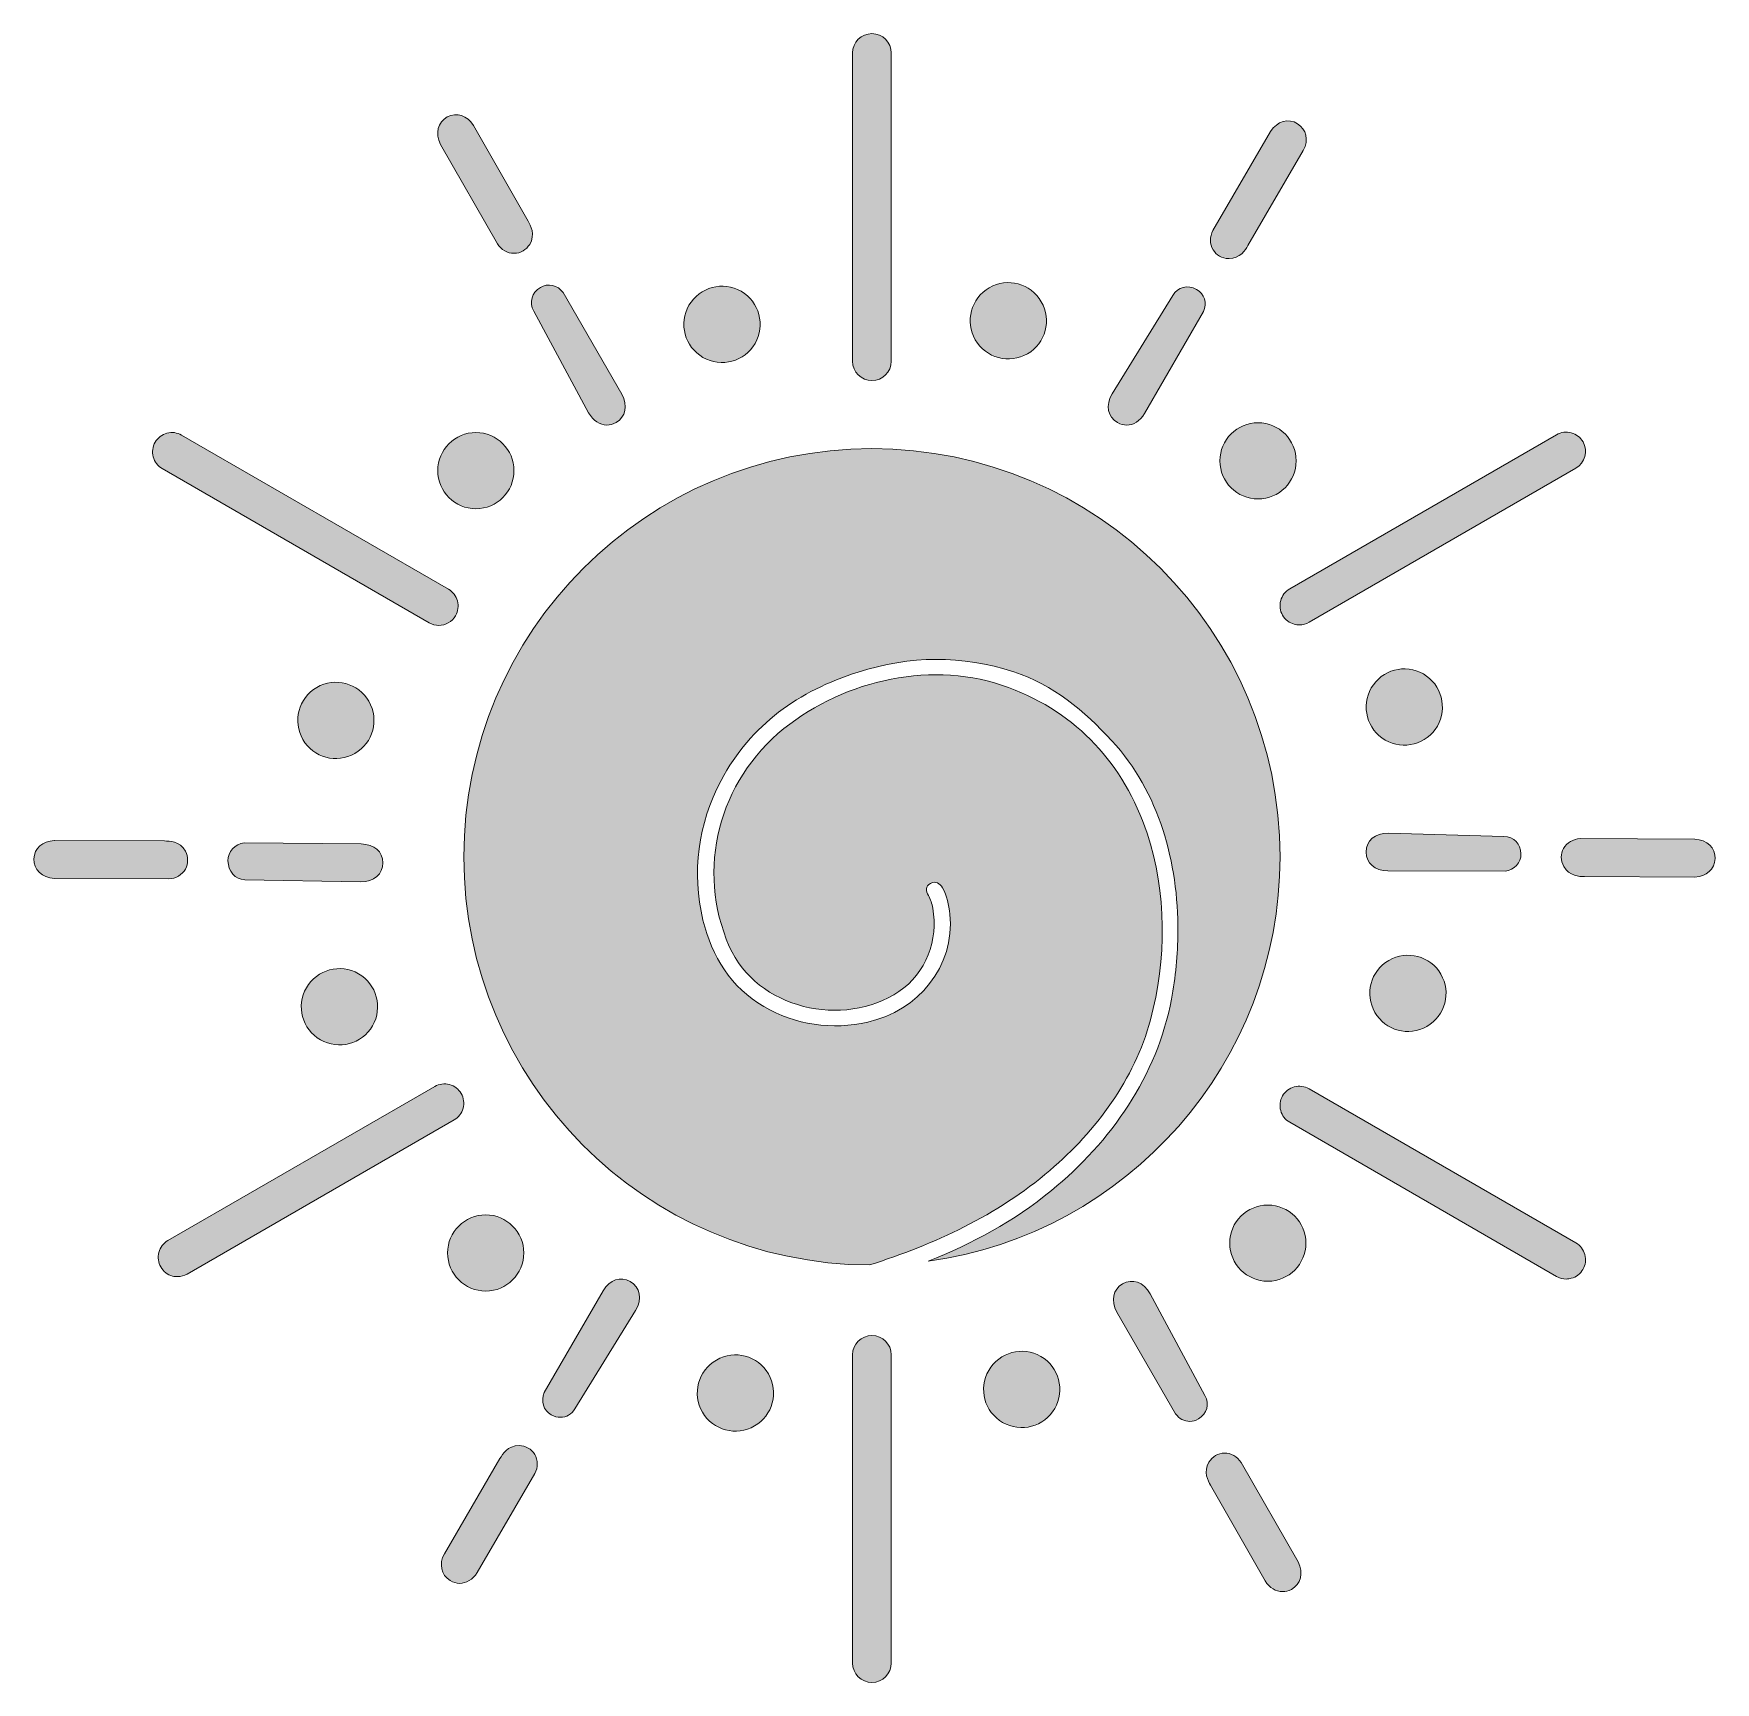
# Model space of a CAD drawing. Header units: inches. Extents: x 24.6 to 36.6, y -11.9 to -0.1.
import ezdxf

# ---------------------------------------------------------------- set-up
doc = ezdxf.new("R2010")
doc.units = ezdxf.units.IN
doc.header["$MEASUREMENT"] = 0
doc.layers.add('Layer 1', color=7, linetype='Continuous')

msp = doc.modelspace()

# ---------------------------------------------------------------- hatches: boundary and pattern name
at = {"layer": 'Layer 1', "true_color": 0xffffff}
h = msp.add_hatch(color=7, dxfattribs=at)
h.dxf.hatch_style = 2
edge = h.paths.add_edge_path()
edge.add_spline(control_points=[(30.536, -0.092), (30.46, -0.092), (30.398, -0.154), (30.398, -0.23), (30.398, -0.23), (30.398, -2.43), (30.398, -2.43), (30.398, -2.506), (30.46, -2.568), (30.536, -2.568), (30.612, -2.568), (30.674, -2.506), (30.674, -2.43), (30.674, -2.43), (30.674, -0.23), (30.674, -0.23), (30.674, -0.154), (30.612, -0.092), (30.536, -0.092)], knot_values=[0, 0, 0, 0, 1, 1, 1, 2, 2, 2, 3, 3, 3, 4, 4, 4, 5, 5, 5, 6, 6, 6, 6], degree=3, periodic=1)
h = msp.add_hatch(color=7, dxfattribs=at)
h.dxf.hatch_style = 2
edge = h.paths.add_edge_path()
edge.add_spline(control_points=[(27.863, -1.592), (27.89, -1.635), (27.934, -1.66), (27.981, -1.66), (27.982, -1.66), (27.982, -1.66), (27.983, -1.66), (28.028, -1.66), (28.069, -1.635), (28.093, -1.596), (28.136, -1.525), (28.099, -1.461), (28.082, -1.431), (28.082, -1.431), (27.691, -0.748), (27.691, -0.748), (27.691, -0.748), (27.691, -0.747), (27.691, -0.747), (27.648, -0.676), (27.572, -0.652), (27.505, -0.687), (27.438, -0.724), (27.417, -0.803), (27.457, -0.883), (27.457, -0.883), (27.863, -1.592), (27.863, -1.592)], knot_values=[0, 0, 0, 0, 1, 1, 1, 2, 2, 2, 3, 3, 3, 4, 4, 4, 5, 5, 5, 6, 6, 6, 7, 7, 7, 8, 8, 8, 9, 9, 9, 9], degree=3, periodic=1)
h = msp.add_hatch(color=7, dxfattribs=at)
h.dxf.hatch_style = 2
edge = h.paths.add_edge_path()
edge.add_spline(control_points=[(33.082, -1.698), (33.083, -1.698), (33.084, -1.698), (33.085, -1.698), (33.165, -1.698), (33.201, -1.635), (33.219, -1.605), (33.219, -1.605), (33.615, -0.925), (33.615, -0.925), (33.655, -0.852), (33.638, -0.774), (33.574, -0.735), (33.509, -0.694), (33.43, -0.716), (33.381, -0.791), (33.381, -0.791), (32.97, -1.497), (32.97, -1.497), (32.946, -1.542), (32.946, -1.593), (32.971, -1.634), (32.994, -1.673), (33.035, -1.697), (33.082, -1.698)], knot_values=[0, 0, 0, 0, 1, 1, 1, 2, 2, 2, 3, 3, 3, 4, 4, 4, 5, 5, 5, 6, 6, 6, 7, 7, 7, 8, 8, 8, 8], degree=3, periodic=1)
h = msp.add_hatch(color=7, dxfattribs=at)
h.dxf.hatch_style = 2
edge = h.paths.add_edge_path()
edge.add_spline(control_points=[(28.644, -2.886), (28.666, -2.886), (28.688, -2.88), (28.71, -2.867), (28.779, -2.827), (28.795, -2.748), (28.75, -2.666), (28.75, -2.666), (28.331, -1.94), (28.331, -1.94), (28.294, -1.887), (28.222, -1.871), (28.169, -1.904), (28.107, -1.941), (28.088, -2.009), (28.122, -2.072), (28.122, -2.072), (28.513, -2.798), (28.513, -2.798), (28.547, -2.855), (28.594, -2.886), (28.644, -2.886)], knot_values=[0, 0, 0, 0, 1, 1, 1, 2, 2, 2, 3, 3, 3, 4, 4, 4, 5, 5, 5, 6, 6, 6, 7, 7, 7, 7], degree=3, periodic=1)
h = msp.add_hatch(color=7, dxfattribs=at)
h.dxf.hatch_style = 2
edge = h.paths.add_edge_path()
edge.add_spline(control_points=[(29.702, -2.303), (29.777, -2.173), (29.732, -2.006), (29.602, -1.931), (29.472, -1.856), (29.306, -1.901), (29.23, -2.031), (29.155, -2.161), (29.2, -2.327), (29.33, -2.403), (29.46, -2.478), (29.627, -2.433), (29.702, -2.303)], knot_values=[0, 0, 0, 0, 1, 1, 1, 2, 2, 2, 3, 3, 3, 4, 4, 4, 4], degree=3, periodic=1)
h = msp.add_hatch(color=7, dxfattribs=at)
h.dxf.hatch_style = 2
edge = h.paths.add_edge_path()
edge.add_spline(control_points=[(31.646, -2.377), (31.776, -2.302), (31.82, -2.135), (31.745, -2.005), (31.67, -1.875), (31.504, -1.83), (31.374, -1.906), (31.243, -1.981), (31.199, -2.147), (31.274, -2.277), (31.349, -2.408), (31.516, -2.452), (31.646, -2.377)], knot_values=[0, 0, 0, 0, 1, 1, 1, 2, 2, 2, 3, 3, 3, 4, 4, 4, 4], degree=3, periodic=1)
h = msp.add_hatch(color=7, dxfattribs=at)
h.dxf.hatch_style = 2
edge = h.paths.add_edge_path()
edge.add_spline(control_points=[(32.355, -2.886), (32.403, -2.886), (32.449, -2.857), (32.482, -2.802), (32.482, -2.802), (32.903, -2.076), (32.903, -2.076), (32.93, -2.017), (32.908, -1.947), (32.853, -1.917), (32.789, -1.882), (32.721, -1.9), (32.684, -1.96), (32.684, -1.96), (32.25, -2.662), (32.25, -2.662), (32.203, -2.747), (32.218, -2.827), (32.289, -2.868), (32.31, -2.88), (32.333, -2.886), (32.355, -2.886)], knot_values=[0, 0, 0, 0, 1, 1, 1, 2, 2, 2, 3, 3, 3, 4, 4, 4, 5, 5, 5, 6, 6, 6, 7, 7, 7, 7], degree=3, periodic=1)
h = msp.add_hatch(color=7, dxfattribs=at)
h.dxf.hatch_style = 2
edge = h.paths.add_edge_path()
edge.add_spline(control_points=[(33.292, -2.869), (33.142, -2.869), (33.02, -2.991), (33.02, -3.141), (33.02, -3.291), (33.142, -3.413), (33.292, -3.413), (33.443, -3.413), (33.564, -3.291), (33.564, -3.141), (33.564, -2.991), (33.443, -2.869), (33.292, -2.869)], knot_values=[0, 0, 0, 0, 1, 1, 1, 2, 2, 2, 3, 3, 3, 4, 4, 4, 4], degree=3, periodic=1)
h = msp.add_hatch(color=7, dxfattribs=at)
h.dxf.hatch_style = 2
edge = h.paths.add_edge_path()
edge.add_spline(control_points=[(25.47, -3.196), (25.47, -3.196), (27.376, -4.296), (27.376, -4.296), (27.397, -4.309), (27.421, -4.315), (27.444, -4.315), (27.492, -4.315), (27.538, -4.29), (27.564, -4.246), (27.582, -4.214), (27.587, -4.177), (27.578, -4.141), (27.568, -4.105), (27.545, -4.076), (27.513, -4.057), (27.513, -4.057), (25.608, -2.957), (25.608, -2.957), (25.576, -2.939), (25.539, -2.934), (25.504, -2.943), (25.468, -2.953), (25.438, -2.976), (25.42, -3.008), (25.401, -3.04), (25.397, -3.077), (25.406, -3.112), (25.416, -3.148), (25.438, -3.178), (25.47, -3.196)], knot_values=[0, 0, 0, 0, 1, 1, 1, 2, 2, 2, 3, 3, 3, 4, 4, 4, 5, 5, 5, 6, 6, 6, 7, 7, 7, 8, 8, 8, 9, 9, 9, 10, 10, 10, 10], degree=3, periodic=1)
h = msp.add_hatch(color=7, dxfattribs=at)
h.dxf.hatch_style = 2
edge = h.paths.add_edge_path()
edge.add_spline(control_points=[(27.437, -3.211), (27.437, -3.361), (27.559, -3.483), (27.709, -3.483), (27.859, -3.483), (27.981, -3.361), (27.981, -3.211), (27.981, -3.061), (27.859, -2.939), (27.709, -2.939), (27.559, -2.939), (27.437, -3.061), (27.437, -3.211)], knot_values=[0, 0, 0, 0, 1, 1, 1, 2, 2, 2, 3, 3, 3, 4, 4, 4, 4], degree=3, periodic=1)
h = msp.add_hatch(color=7, dxfattribs=at)
h.dxf.hatch_style = 2
edge = h.paths.add_edge_path()
edge.add_spline(control_points=[(33.454, -4.138), (33.444, -4.174), (33.449, -4.211), (33.467, -4.243), (33.486, -4.275), (33.516, -4.298), (33.551, -4.307), (33.563, -4.31), (33.575, -4.312), (33.587, -4.312), (33.611, -4.312), (33.635, -4.306), (33.656, -4.293), (33.656, -4.293), (35.561, -3.193), (35.561, -3.193), (35.627, -3.155), (35.65, -3.071), (35.612, -3.005), (35.593, -2.973), (35.563, -2.95), (35.528, -2.941), (35.492, -2.931), (35.455, -2.936), (35.423, -2.955), (35.423, -2.955), (33.518, -4.055), (33.518, -4.055), (33.486, -4.073), (33.463, -4.103), (33.454, -4.138)], knot_values=[0, 0, 0, 0, 1, 1, 1, 2, 2, 2, 3, 3, 3, 4, 4, 4, 5, 5, 5, 6, 6, 6, 7, 7, 7, 8, 8, 8, 9, 9, 9, 10, 10, 10, 10], degree=3, periodic=1)
h = msp.add_hatch(color=7, dxfattribs=at)
h.dxf.hatch_style = 2
edge = h.paths.add_edge_path()
edge.add_spline(control_points=[(30.518, -8.88), (30.983, -8.732), (31.43, -8.527), (31.806, -8.205), (32.139, -7.921), (32.409, -7.557), (32.524, -7.13), (32.638, -6.704), (32.643, -6.218), (32.5, -5.798), (32.331, -5.303), (32.005, -4.943), (31.512, -4.759), (30.979, -4.56), (30.345, -4.7), (29.908, -5.052), (29.441, -5.428), (29.278, -6.057), (29.518, -6.606), (29.713, -7.052), (30.333, -7.194), (30.729, -6.928), (30.922, -6.799), (31.012, -6.559), (30.97, -6.333), (30.964, -6.301), (30.956, -6.271), (30.939, -6.243), (30.918, -6.21), (30.917, -6.177), (30.955, -6.157), (30.992, -6.136), (31.021, -6.156), (31.039, -6.188), (31.072, -6.246), (31.086, -6.31), (31.092, -6.376), (31.131, -6.752), (30.864, -7.066), (30.506, -7.147), (30.256, -7.204), (29.985, -7.167), (29.764, -7.036), (29.53, -6.899), (29.393, -6.678), (29.33, -6.418), (29.249, -6.079), (29.295, -5.731), (29.459, -5.423), (29.674, -5.019), (30.014, -4.784), (30.437, -4.649), (30.807, -4.531), (31.178, -4.525), (31.548, -4.647), (31.831, -4.74), (32.05, -4.923), (32.249, -5.139), (32.586, -5.504), (32.723, -6.008), (32.72, -6.503), (32.719, -6.666), (32.703, -6.828), (32.674, -6.983), (32.573, -7.527), (32.241, -8.003), (31.817, -8.349), (31.549, -8.568), (31.251, -8.728), (30.938, -8.853), (32.357, -8.657), (33.449, -7.44), (33.449, -5.967), (33.449, -4.359), (32.144, -3.054), (30.536, -3.054), (28.927, -3.054), (27.623, -4.359), (27.623, -5.967), (27.623, -7.57), (28.917, -8.871), (30.518, -8.88)], knot_values=[0, 0, 0, 0, 1, 1, 1, 2, 2, 2, 3, 3, 3, 4, 4, 4, 5, 5, 5, 6, 6, 6, 7, 7, 7, 8, 8, 8, 9, 9, 9, 10, 10, 10, 11, 11, 11, 12, 12, 12, 13, 13, 13, 14, 14, 14, 15, 15, 15, 16, 16, 16, 17, 17, 17, 18, 18, 18, 19, 19, 19, 20, 20, 20, 21, 21, 21, 22, 22, 22, 23, 23, 23, 24, 24, 24, 25, 25, 25, 26, 26, 26, 27, 27, 27, 27], degree=3, periodic=1)
h = msp.add_hatch(color=7, dxfattribs=at)
h.dxf.hatch_style = 2
edge = h.paths.add_edge_path()
edge.add_spline(control_points=[(34.572, -5.034), (34.647, -4.904), (34.602, -4.737), (34.472, -4.662), (34.342, -4.587), (34.176, -4.632), (34.1, -4.762), (34.025, -4.892), (34.07, -5.058), (34.2, -5.134), (34.33, -5.209), (34.497, -5.164), (34.572, -5.034)], knot_values=[0, 0, 0, 0, 1, 1, 1, 2, 2, 2, 3, 3, 3, 4, 4, 4, 4], degree=3, periodic=1)
h = msp.add_hatch(color=7, dxfattribs=at)
h.dxf.hatch_style = 2
edge = h.paths.add_edge_path()
edge.add_spline(control_points=[(26.846, -5.229), (26.976, -5.154), (27.02, -4.988), (26.945, -4.857), (26.87, -4.727), (26.704, -4.683), (26.573, -4.758), (26.443, -4.833), (26.399, -4.999), (26.474, -5.129), (26.549, -5.26), (26.715, -5.304), (26.846, -5.229)], knot_values=[0, 0, 0, 0, 1, 1, 1, 2, 2, 2, 3, 3, 3, 4, 4, 4, 4], degree=3, periodic=1)
h = msp.add_hatch(color=7, dxfattribs=at)
h.dxf.hatch_style = 2
edge = h.paths.add_edge_path()
edge.add_spline(control_points=[(25.635, -6.054), (25.657, -6.015), (25.657, -5.967), (25.635, -5.927), (25.595, -5.854), (25.521, -5.854), (25.486, -5.854), (25.486, -5.854), (24.7, -5.851), (24.7, -5.851), (24.7, -5.851), (24.699, -5.851), (24.699, -5.851), (24.616, -5.853), (24.557, -5.906), (24.554, -5.981), (24.552, -6.058), (24.611, -6.116), (24.7, -6.121), (24.7, -6.121), (25.517, -6.124), (25.517, -6.124), (25.568, -6.122), (25.612, -6.096), (25.635, -6.054)], knot_values=[0, 0, 0, 0, 1, 1, 1, 2, 2, 2, 3, 3, 3, 4, 4, 4, 5, 5, 5, 6, 6, 6, 7, 7, 7, 8, 8, 8, 8], degree=3, periodic=1)
h = msp.add_hatch(color=7, dxfattribs=at)
h.dxf.hatch_style = 2
edge = h.paths.add_edge_path()
edge.add_spline(control_points=[(26.055, -5.867), (25.991, -5.873), (25.938, -5.934), (25.939, -5.996), (25.941, -6.069), (25.989, -6.129), (26.06, -6.131), (26.06, -6.131), (26.886, -6.145), (26.886, -6.145), (26.983, -6.145), (27.045, -6.091), (27.045, -6.01), (27.045, -6.01), (27.045, -6.01), (27.045, -6.01), (27.044, -5.929), (26.984, -5.877), (26.89, -5.875), (26.89, -5.875), (26.055, -5.867), (26.055, -5.867)], knot_values=[0, 0, 0, 0, 1, 1, 1, 2, 2, 2, 3, 3, 3, 4, 4, 4, 5, 5, 5, 6, 6, 6, 7, 7, 7, 7], degree=3, periodic=1)
h = msp.add_hatch(color=7, dxfattribs=at)
h.dxf.hatch_style = 2
edge = h.paths.add_edge_path()
edge.add_spline(control_points=[(34.223, -5.797), (34.126, -5.798), (34.064, -5.851), (34.064, -5.933), (34.064, -5.933), (34.064, -5.933), (34.064, -5.933), (34.064, -6.013), (34.125, -6.066), (34.219, -6.068), (34.219, -6.068), (35.057, -6.069), (35.057, -6.069), (35.121, -6.063), (35.171, -6.009), (35.169, -5.946), (35.168, -5.874), (35.119, -5.824), (35.047, -5.822), (35.047, -5.822), (34.223, -5.797), (34.223, -5.797)], knot_values=[0, 0, 0, 0, 1, 1, 1, 2, 2, 2, 3, 3, 3, 4, 4, 4, 5, 5, 5, 6, 6, 6, 7, 7, 7, 7], degree=3, periodic=1)
h = msp.add_hatch(color=7, dxfattribs=at)
h.dxf.hatch_style = 2
edge = h.paths.add_edge_path()
edge.add_spline(control_points=[(36.409, -5.84), (36.409, -5.84), (35.592, -5.837), (35.592, -5.837), (35.541, -5.84), (35.497, -5.866), (35.473, -5.907), (35.451, -5.946), (35.452, -5.994), (35.474, -6.035), (35.514, -6.107), (35.587, -6.107), (35.622, -6.108), (35.622, -6.108), (36.409, -6.111), (36.409, -6.111), (36.409, -6.111), (36.409, -6.111), (36.409, -6.111), (36.409, -6.111), (36.41, -6.111), (36.41, -6.111), (36.493, -6.109), (36.552, -6.055), (36.554, -5.98), (36.557, -5.903), (36.498, -5.846), (36.409, -5.84)], knot_values=[0, 0, 0, 0, 1, 1, 1, 2, 2, 2, 3, 3, 3, 4, 4, 4, 5, 5, 5, 6, 6, 6, 7, 7, 7, 8, 8, 8, 9, 9, 9, 9], degree=3, periodic=1)
h = msp.add_hatch(color=7, dxfattribs=at)
h.dxf.hatch_style = 2
edge = h.paths.add_edge_path()
edge.add_spline(control_points=[(34.226, -6.706), (34.096, -6.781), (34.051, -6.947), (34.126, -7.077), (34.201, -7.208), (34.368, -7.252), (34.498, -7.177), (34.628, -7.102), (34.673, -6.935), (34.597, -6.805), (34.522, -6.675), (34.356, -6.631), (34.226, -6.706)], knot_values=[0, 0, 0, 0, 1, 1, 1, 2, 2, 2, 3, 3, 3, 4, 4, 4, 4], degree=3, periodic=1)
h = msp.add_hatch(color=7, dxfattribs=at)
h.dxf.hatch_style = 2
edge = h.paths.add_edge_path()
edge.add_spline(control_points=[(26.499, -6.901), (26.424, -7.031), (26.469, -7.198), (26.599, -7.273), (26.729, -7.348), (26.896, -7.303), (26.971, -7.173), (27.046, -7.043), (27.001, -6.876), (26.871, -6.801), (26.741, -6.726), (26.575, -6.771), (26.499, -6.901)], knot_values=[0, 0, 0, 0, 1, 1, 1, 2, 2, 2, 3, 3, 3, 4, 4, 4, 4], degree=3, periodic=1)
h = msp.add_hatch(color=7, dxfattribs=at)
h.dxf.hatch_style = 2
edge = h.paths.add_edge_path()
edge.add_spline(control_points=[(27.618, -7.761), (27.627, -7.726), (27.622, -7.688), (27.604, -7.656), (27.586, -7.625), (27.556, -7.602), (27.52, -7.592), (27.485, -7.583), (27.447, -7.588), (27.416, -7.606), (27.416, -7.606), (25.51, -8.706), (25.51, -8.706), (25.478, -8.724), (25.456, -8.754), (25.446, -8.79), (25.437, -8.825), (25.441, -8.863), (25.46, -8.894), (25.478, -8.926), (25.508, -8.949), (25.544, -8.959), (25.555, -8.962), (25.568, -8.963), (25.579, -8.963), (25.603, -8.963), (25.627, -8.957), (25.648, -8.945), (25.648, -8.945), (27.554, -7.845), (27.554, -7.845), (27.585, -7.826), (27.608, -7.797), (27.618, -7.761)], knot_values=[0, 0, 0, 0, 1, 1, 1, 2, 2, 2, 3, 3, 3, 4, 4, 4, 5, 5, 5, 6, 6, 6, 7, 7, 7, 8, 8, 8, 9, 9, 9, 10, 10, 10, 11, 11, 11, 11], degree=3, periodic=1)
h = msp.add_hatch(color=7, dxfattribs=at)
h.dxf.hatch_style = 2
edge = h.paths.add_edge_path()
edge.add_spline(control_points=[(35.561, -8.722), (35.561, -8.722), (33.656, -7.622), (33.656, -7.622), (33.624, -7.604), (33.587, -7.599), (33.551, -7.609), (33.515, -7.618), (33.486, -7.641), (33.467, -7.673), (33.449, -7.705), (33.444, -7.742), (33.454, -7.778), (33.463, -7.813), (33.486, -7.843), (33.518, -7.861), (33.518, -7.861), (35.423, -8.961), (35.423, -8.961), (35.444, -8.974), (35.468, -8.98), (35.492, -8.98), (35.504, -8.98), (35.516, -8.978), (35.528, -8.975), (35.563, -8.966), (35.593, -8.943), (35.611, -8.911), (35.63, -8.879), (35.635, -8.842), (35.625, -8.806), (35.616, -8.771), (35.593, -8.741), (35.561, -8.722)], knot_values=[0, 0, 0, 0, 1, 1, 1, 2, 2, 2, 3, 3, 3, 4, 4, 4, 5, 5, 5, 6, 6, 6, 7, 7, 7, 8, 8, 8, 9, 9, 9, 10, 10, 10, 11, 11, 11, 11], degree=3, periodic=1)
h = msp.add_hatch(color=7, dxfattribs=at)
h.dxf.hatch_style = 2
edge = h.paths.add_edge_path()
edge.add_spline(control_points=[(28.051, -8.794), (28.051, -8.644), (27.929, -8.522), (27.779, -8.522), (27.629, -8.522), (27.507, -8.644), (27.507, -8.794), (27.507, -8.944), (27.629, -9.066), (27.779, -9.066), (27.929, -9.066), (28.051, -8.944), (28.051, -8.794)], knot_values=[0, 0, 0, 0, 1, 1, 1, 2, 2, 2, 3, 3, 3, 4, 4, 4, 4], degree=3, periodic=1)
h = msp.add_hatch(color=7, dxfattribs=at)
h.dxf.hatch_style = 2
edge = h.paths.add_edge_path()
edge.add_spline(control_points=[(33.634, -8.724), (33.634, -8.574), (33.512, -8.452), (33.362, -8.452), (33.212, -8.452), (33.09, -8.574), (33.09, -8.724), (33.09, -8.874), (33.212, -8.996), (33.362, -8.996), (33.512, -8.996), (33.634, -8.874), (33.634, -8.724)], knot_values=[0, 0, 0, 0, 1, 1, 1, 2, 2, 2, 3, 3, 3, 4, 4, 4, 4], degree=3, periodic=1)
h = msp.add_hatch(color=7, dxfattribs=at)
h.dxf.hatch_style = 2
edge = h.paths.add_edge_path()
edge.add_spline(control_points=[(28.811, -8.998), (28.741, -8.959), (28.665, -8.984), (28.617, -9.064), (28.617, -9.064), (28.197, -9.79), (28.197, -9.79), (28.17, -9.849), (28.192, -9.919), (28.247, -9.949), (28.269, -9.961), (28.291, -9.967), (28.313, -9.967), (28.354, -9.967), (28.391, -9.946), (28.416, -9.906), (28.416, -9.906), (28.849, -9.204), (28.849, -9.204), (28.897, -9.12), (28.882, -9.039), (28.811, -8.998)], knot_values=[0, 0, 0, 0, 1, 1, 1, 2, 2, 2, 3, 3, 3, 4, 4, 4, 5, 5, 5, 6, 6, 6, 7, 7, 7, 7], degree=3, periodic=1)
h = msp.add_hatch(color=7, dxfattribs=at)
h.dxf.hatch_style = 2
edge = h.paths.add_edge_path()
edge.add_spline(control_points=[(32.913, -9.811), (32.913, -9.811), (32.522, -9.085), (32.522, -9.085), (32.473, -9.001), (32.396, -8.974), (32.325, -9.015), (32.256, -9.055), (32.24, -9.134), (32.285, -9.216), (32.285, -9.216), (32.704, -9.943), (32.704, -9.943), (32.728, -9.977), (32.767, -9.996), (32.805, -9.996), (32.826, -9.996), (32.847, -9.99), (32.866, -9.979), (32.928, -9.941), (32.947, -9.874), (32.913, -9.811)], knot_values=[0, 0, 0, 0, 1, 1, 1, 2, 2, 2, 3, 3, 3, 4, 4, 4, 5, 5, 5, 6, 6, 6, 7, 7, 7, 7], degree=3, periodic=1)
h = msp.add_hatch(color=7, dxfattribs=at)
h.dxf.hatch_style = 2
edge = h.paths.add_edge_path()
edge.add_spline(control_points=[(29.426, -9.558), (29.295, -9.633), (29.251, -9.799), (29.326, -9.93), (29.401, -10.06), (29.568, -10.104), (29.698, -10.029), (29.828, -9.954), (29.872, -9.788), (29.797, -9.657), (29.722, -9.527), (29.556, -9.483), (29.426, -9.558)], knot_values=[0, 0, 0, 0, 1, 1, 1, 2, 2, 2, 3, 3, 3, 4, 4, 4, 4], degree=3, periodic=1)
h = msp.add_hatch(color=7, dxfattribs=at)
h.dxf.hatch_style = 2
edge = h.paths.add_edge_path()
edge.add_spline(control_points=[(30.536, -9.383), (30.46, -9.383), (30.398, -9.445), (30.398, -9.521), (30.398, -9.521), (30.398, -11.721), (30.398, -11.721), (30.398, -11.797), (30.46, -11.859), (30.536, -11.859), (30.612, -11.859), (30.674, -11.797), (30.674, -11.721), (30.674, -11.721), (30.674, -9.521), (30.674, -9.521), (30.674, -9.445), (30.612, -9.383), (30.536, -9.383)], knot_values=[0, 0, 0, 0, 1, 1, 1, 2, 2, 2, 3, 3, 3, 4, 4, 4, 5, 5, 5, 6, 6, 6, 6], degree=3, periodic=1)
h = msp.add_hatch(color=7, dxfattribs=at)
h.dxf.hatch_style = 2
edge = h.paths.add_edge_path()
edge.add_spline(control_points=[(31.37, -9.632), (31.294, -9.762), (31.339, -9.928), (31.469, -10.004), (31.599, -10.079), (31.766, -10.034), (31.841, -9.904), (31.916, -9.774), (31.871, -9.607), (31.741, -9.532), (31.611, -9.457), (31.445, -9.502), (31.37, -9.632)], knot_values=[0, 0, 0, 0, 1, 1, 1, 2, 2, 2, 3, 3, 3, 4, 4, 4, 4], degree=3, periodic=1)
h = msp.add_hatch(color=7, dxfattribs=at)
h.dxf.hatch_style = 2
edge = h.paths.add_edge_path()
edge.add_spline(control_points=[(28.018, -10.169), (27.934, -10.169), (27.898, -10.23), (27.881, -10.261), (27.881, -10.261), (27.484, -10.941), (27.484, -10.941), (27.444, -11.014), (27.461, -11.092), (27.525, -11.132), (27.547, -11.145), (27.57, -11.152), (27.593, -11.152), (27.64, -11.152), (27.686, -11.125), (27.719, -11.075), (27.719, -11.075), (28.13, -10.369), (28.13, -10.369), (28.153, -10.324), (28.153, -10.273), (28.129, -10.232), (28.106, -10.193), (28.065, -10.17), (28.018, -10.169)], knot_values=[0, 0, 0, 0, 1, 1, 1, 2, 2, 2, 3, 3, 3, 4, 4, 4, 5, 5, 5, 6, 6, 6, 7, 7, 7, 8, 8, 8, 8], degree=3, periodic=1)
h = msp.add_hatch(color=7, dxfattribs=at)
h.dxf.hatch_style = 2
edge = h.paths.add_edge_path()
edge.add_spline(control_points=[(33.172, -10.29), (33.144, -10.247), (33.099, -10.221), (33.052, -10.222), (33.007, -10.223), (32.966, -10.247), (32.942, -10.287), (32.942, -10.287), (32.942, -10.287), (32.942, -10.287), (32.899, -10.357), (32.936, -10.421), (32.953, -10.452), (32.953, -10.452), (33.344, -11.135), (33.344, -11.135), (33.374, -11.184), (33.42, -11.211), (33.467, -11.211), (33.488, -11.211), (33.509, -11.206), (33.53, -11.195), (33.597, -11.159), (33.618, -11.079), (33.578, -10.999), (33.578, -10.999), (33.172, -10.29), (33.172, -10.29)], knot_values=[0, 0, 0, 0, 1, 1, 1, 2, 2, 2, 3, 3, 3, 4, 4, 4, 5, 5, 5, 6, 6, 6, 7, 7, 7, 8, 8, 8, 9, 9, 9, 9], degree=3, periodic=1)

# ---------------------------------------------------------------- linework, layer by layer
at = {"layer": 'Layer 1', "lineweight": 0}
for points, knots in [([(30.536, -0.092), (30.46, -0.092), (30.398, -0.154), (30.398, -0.23), (30.398, -0.23), (30.398, -2.43), (30.398, -2.43), (30.398, -2.506), (30.46, -2.568), (30.536, -2.568), (30.612, -2.568), (30.674, -2.506), (30.674, -2.43), (30.674, -2.43), (30.674, -0.23), (30.674, -0.23), (30.674, -0.154), (30.612, -0.092), (30.536, -0.092)], [0, 0, 0, 0, 1, 1, 1, 2, 2, 2, 3, 3, 3, 4, 4, 4, 5, 5, 5, 6, 6, 6, 6]), ([(27.863, -1.592), (27.89, -1.635), (27.934, -1.66), (27.981, -1.66), (27.982, -1.66), (27.982, -1.66), (27.983, -1.66), (28.028, -1.66), (28.069, -1.635), (28.093, -1.596), (28.136, -1.525), (28.099, -1.461), (28.082, -1.431), (28.082, -1.431), (27.691, -0.748), (27.691, -0.748), (27.691, -0.748), (27.691, -0.747), (27.691, -0.747), (27.648, -0.676), (27.572, -0.652), (27.505, -0.687), (27.438, -0.724), (27.417, -0.803), (27.457, -0.883), (27.457, -0.883), (27.863, -1.592), (27.863, -1.592)], [0, 0, 0, 0, 1, 1, 1, 2, 2, 2, 3, 3, 3, 4, 4, 4, 5, 5, 5, 6, 6, 6, 7, 7, 7, 8, 8, 8, 9, 9, 9, 9]), ([(33.082, -1.698), (33.083, -1.698), (33.084, -1.698), (33.085, -1.698), (33.165, -1.698), (33.201, -1.635), (33.219, -1.605), (33.219, -1.605), (33.615, -0.925), (33.615, -0.925), (33.655, -0.852), (33.638, -0.774), (33.574, -0.735), (33.509, -0.694), (33.43, -0.716), (33.381, -0.791), (33.381, -0.791), (32.97, -1.497), (32.97, -1.497), (32.946, -1.542), (32.946, -1.593), (32.971, -1.634), (32.994, -1.673), (33.035, -1.697), (33.082, -1.698)], [0, 0, 0, 0, 1, 1, 1, 2, 2, 2, 3, 3, 3, 4, 4, 4, 5, 5, 5, 6, 6, 6, 7, 7, 7, 8, 8, 8, 8]), ([(28.644, -2.886), (28.666, -2.886), (28.688, -2.88), (28.71, -2.867), (28.779, -2.827), (28.795, -2.748), (28.75, -2.666), (28.75, -2.666), (28.331, -1.94), (28.331, -1.94), (28.294, -1.887), (28.222, -1.871), (28.169, -1.904), (28.107, -1.941), (28.088, -2.009), (28.122, -2.072), (28.122, -2.072), (28.513, -2.798), (28.513, -2.798), (28.547, -2.855), (28.594, -2.886), (28.644, -2.886)], [0, 0, 0, 0, 1, 1, 1, 2, 2, 2, 3, 3, 3, 4, 4, 4, 5, 5, 5, 6, 6, 6, 7, 7, 7, 7]), ([(29.702, -2.303), (29.777, -2.173), (29.732, -2.006), (29.602, -1.931), (29.472, -1.856), (29.306, -1.901), (29.23, -2.031), (29.155, -2.161), (29.2, -2.327), (29.33, -2.403), (29.46, -2.478), (29.627, -2.433), (29.702, -2.303)], [0, 0, 0, 0, 1, 1, 1, 2, 2, 2, 3, 3, 3, 4, 4, 4, 4]), ([(31.646, -2.377), (31.776, -2.302), (31.82, -2.135), (31.745, -2.005), (31.67, -1.875), (31.504, -1.83), (31.374, -1.906), (31.243, -1.981), (31.199, -2.147), (31.274, -2.277), (31.349, -2.408), (31.516, -2.452), (31.646, -2.377)], [0, 0, 0, 0, 1, 1, 1, 2, 2, 2, 3, 3, 3, 4, 4, 4, 4]), ([(32.355, -2.886), (32.403, -2.886), (32.449, -2.857), (32.482, -2.802), (32.482, -2.802), (32.903, -2.076), (32.903, -2.076), (32.93, -2.017), (32.908, -1.947), (32.853, -1.917), (32.789, -1.882), (32.721, -1.9), (32.684, -1.96), (32.684, -1.96), (32.25, -2.662), (32.25, -2.662), (32.203, -2.747), (32.218, -2.827), (32.289, -2.868), (32.31, -2.88), (32.333, -2.886), (32.355, -2.886)], [0, 0, 0, 0, 1, 1, 1, 2, 2, 2, 3, 3, 3, 4, 4, 4, 5, 5, 5, 6, 6, 6, 7, 7, 7, 7]), ([(33.292, -2.869), (33.142, -2.869), (33.02, -2.991), (33.02, -3.141), (33.02, -3.291), (33.142, -3.413), (33.292, -3.413), (33.443, -3.413), (33.564, -3.291), (33.564, -3.141), (33.564, -2.991), (33.443, -2.869), (33.292, -2.869)], [0, 0, 0, 0, 1, 1, 1, 2, 2, 2, 3, 3, 3, 4, 4, 4, 4]), ([(25.47, -3.196), (25.47, -3.196), (27.376, -4.296), (27.376, -4.296), (27.397, -4.309), (27.421, -4.315), (27.444, -4.315), (27.492, -4.315), (27.538, -4.29), (27.564, -4.246), (27.582, -4.214), (27.587, -4.177), (27.578, -4.141), (27.568, -4.105), (27.545, -4.076), (27.513, -4.057), (27.513, -4.057), (25.608, -2.957), (25.608, -2.957), (25.576, -2.939), (25.539, -2.934), (25.504, -2.943), (25.468, -2.953), (25.438, -2.976), (25.42, -3.008), (25.401, -3.04), (25.397, -3.077), (25.406, -3.112), (25.416, -3.148), (25.438, -3.178), (25.47, -3.196)], [0, 0, 0, 0, 1, 1, 1, 2, 2, 2, 3, 3, 3, 4, 4, 4, 5, 5, 5, 6, 6, 6, 7, 7, 7, 8, 8, 8, 9, 9, 9, 10, 10, 10, 10]), ([(27.437, -3.211), (27.437, -3.361), (27.559, -3.483), (27.709, -3.483), (27.859, -3.483), (27.981, -3.361), (27.981, -3.211), (27.981, -3.061), (27.859, -2.939), (27.709, -2.939), (27.559, -2.939), (27.437, -3.061), (27.437, -3.211)], [0, 0, 0, 0, 1, 1, 1, 2, 2, 2, 3, 3, 3, 4, 4, 4, 4]), ([(33.454, -4.138), (33.444, -4.174), (33.449, -4.211), (33.467, -4.243), (33.486, -4.275), (33.516, -4.298), (33.551, -4.307), (33.563, -4.31), (33.575, -4.312), (33.587, -4.312), (33.611, -4.312), (33.635, -4.306), (33.656, -4.293), (33.656, -4.293), (35.561, -3.193), (35.561, -3.193), (35.627, -3.155), (35.65, -3.071), (35.612, -3.005), (35.593, -2.973), (35.563, -2.95), (35.528, -2.941), (35.492, -2.931), (35.455, -2.936), (35.423, -2.955), (35.423, -2.955), (33.518, -4.055), (33.518, -4.055), (33.486, -4.073), (33.463, -4.103), (33.454, -4.138)], [0, 0, 0, 0, 1, 1, 1, 2, 2, 2, 3, 3, 3, 4, 4, 4, 5, 5, 5, 6, 6, 6, 7, 7, 7, 8, 8, 8, 9, 9, 9, 10, 10, 10, 10]), ([(30.518, -8.88), (30.983, -8.732), (31.43, -8.527), (31.806, -8.205), (32.139, -7.921), (32.409, -7.557), (32.524, -7.13), (32.638, -6.704), (32.643, -6.218), (32.5, -5.798), (32.331, -5.303), (32.005, -4.943), (31.512, -4.759), (30.979, -4.56), (30.345, -4.7), (29.908, -5.052), (29.441, -5.428), (29.278, -6.057), (29.518, -6.606), (29.713, -7.052), (30.333, -7.194), (30.729, -6.928), (30.922, -6.799), (31.012, -6.559), (30.97, -6.333), (30.964, -6.301), (30.956, -6.271), (30.939, -6.243), (30.918, -6.21), (30.917, -6.177), (30.955, -6.157), (30.992, -6.136), (31.021, -6.156), (31.039, -6.188), (31.072, -6.246), (31.086, -6.31), (31.092, -6.376), (31.131, -6.752), (30.864, -7.066), (30.506, -7.147), (30.256, -7.204), (29.985, -7.167), (29.764, -7.036), (29.53, -6.899), (29.393, -6.678), (29.33, -6.418), (29.249, -6.079), (29.295, -5.731), (29.459, -5.423), (29.674, -5.019), (30.014, -4.784), (30.437, -4.649), (30.807, -4.531), (31.178, -4.525), (31.548, -4.647), (31.831, -4.74), (32.05, -4.923), (32.249, -5.139), (32.586, -5.504), (32.723, -6.008), (32.72, -6.503), (32.719, -6.666), (32.703, -6.828), (32.674, -6.983), (32.573, -7.527), (32.241, -8.003), (31.817, -8.349), (31.549, -8.568), (31.251, -8.728), (30.938, -8.853), (32.357, -8.657), (33.449, -7.44), (33.449, -5.967), (33.449, -4.359), (32.144, -3.054), (30.536, -3.054), (28.927, -3.054), (27.623, -4.359), (27.623, -5.967), (27.623, -7.57), (28.917, -8.871), (30.518, -8.88)], [0, 0, 0, 0, 1, 1, 1, 2, 2, 2, 3, 3, 3, 4, 4, 4, 5, 5, 5, 6, 6, 6, 7, 7, 7, 8, 8, 8, 9, 9, 9, 10, 10, 10, 11, 11, 11, 12, 12, 12, 13, 13, 13, 14, 14, 14, 15, 15, 15, 16, 16, 16, 17, 17, 17, 18, 18, 18, 19, 19, 19, 20, 20, 20, 21, 21, 21, 22, 22, 22, 23, 23, 23, 24, 24, 24, 25, 25, 25, 26, 26, 26, 27, 27, 27, 27]), ([(34.572, -5.034), (34.647, -4.904), (34.602, -4.737), (34.472, -4.662), (34.342, -4.587), (34.176, -4.632), (34.1, -4.762), (34.025, -4.892), (34.07, -5.058), (34.2, -5.134), (34.33, -5.209), (34.497, -5.164), (34.572, -5.034)], [0, 0, 0, 0, 1, 1, 1, 2, 2, 2, 3, 3, 3, 4, 4, 4, 4]), ([(26.846, -5.229), (26.976, -5.154), (27.02, -4.988), (26.945, -4.857), (26.87, -4.727), (26.704, -4.683), (26.573, -4.758), (26.443, -4.833), (26.399, -4.999), (26.474, -5.129), (26.549, -5.26), (26.715, -5.304), (26.846, -5.229)], [0, 0, 0, 0, 1, 1, 1, 2, 2, 2, 3, 3, 3, 4, 4, 4, 4]), ([(25.635, -6.054), (25.657, -6.015), (25.657, -5.967), (25.635, -5.927), (25.595, -5.854), (25.521, -5.854), (25.486, -5.854), (25.486, -5.854), (24.7, -5.851), (24.7, -5.851), (24.7, -5.851), (24.699, -5.851), (24.699, -5.851), (24.616, -5.853), (24.557, -5.906), (24.554, -5.981), (24.552, -6.058), (24.611, -6.116), (24.7, -6.121), (24.7, -6.121), (25.517, -6.124), (25.517, -6.124), (25.568, -6.122), (25.612, -6.096), (25.635, -6.054)], [0, 0, 0, 0, 1, 1, 1, 2, 2, 2, 3, 3, 3, 4, 4, 4, 5, 5, 5, 6, 6, 6, 7, 7, 7, 8, 8, 8, 8]), ([(26.055, -5.867), (25.991, -5.873), (25.938, -5.934), (25.939, -5.996), (25.941, -6.069), (25.989, -6.129), (26.06, -6.131), (26.06, -6.131), (26.886, -6.145), (26.886, -6.145), (26.983, -6.145), (27.045, -6.091), (27.045, -6.01), (27.045, -6.01), (27.045, -6.01), (27.045, -6.01), (27.044, -5.929), (26.984, -5.877), (26.89, -5.875), (26.89, -5.875), (26.055, -5.867), (26.055, -5.867)], [0, 0, 0, 0, 1, 1, 1, 2, 2, 2, 3, 3, 3, 4, 4, 4, 5, 5, 5, 6, 6, 6, 7, 7, 7, 7]), ([(34.223, -5.797), (34.126, -5.798), (34.064, -5.851), (34.064, -5.933), (34.064, -5.933), (34.064, -5.933), (34.064, -5.933), (34.064, -6.013), (34.125, -6.066), (34.219, -6.068), (34.219, -6.068), (35.057, -6.069), (35.057, -6.069), (35.121, -6.063), (35.171, -6.009), (35.169, -5.946), (35.168, -5.874), (35.119, -5.824), (35.047, -5.822), (35.047, -5.822), (34.223, -5.797), (34.223, -5.797)], [0, 0, 0, 0, 1, 1, 1, 2, 2, 2, 3, 3, 3, 4, 4, 4, 5, 5, 5, 6, 6, 6, 7, 7, 7, 7]), ([(36.409, -5.84), (36.409, -5.84), (35.592, -5.837), (35.592, -5.837), (35.541, -5.84), (35.497, -5.866), (35.473, -5.907), (35.451, -5.946), (35.452, -5.994), (35.474, -6.035), (35.514, -6.107), (35.587, -6.107), (35.622, -6.108), (35.622, -6.108), (36.409, -6.111), (36.409, -6.111), (36.409, -6.111), (36.409, -6.111), (36.409, -6.111), (36.409, -6.111), (36.41, -6.111), (36.41, -6.111), (36.493, -6.109), (36.552, -6.055), (36.554, -5.98), (36.557, -5.903), (36.498, -5.846), (36.409, -5.84)], [0, 0, 0, 0, 1, 1, 1, 2, 2, 2, 3, 3, 3, 4, 4, 4, 5, 5, 5, 6, 6, 6, 7, 7, 7, 8, 8, 8, 9, 9, 9, 9]), ([(34.226, -6.706), (34.096, -6.781), (34.051, -6.947), (34.126, -7.077), (34.201, -7.208), (34.368, -7.252), (34.498, -7.177), (34.628, -7.102), (34.673, -6.935), (34.597, -6.805), (34.522, -6.675), (34.356, -6.631), (34.226, -6.706)], [0, 0, 0, 0, 1, 1, 1, 2, 2, 2, 3, 3, 3, 4, 4, 4, 4]), ([(26.499, -6.901), (26.424, -7.031), (26.469, -7.198), (26.599, -7.273), (26.729, -7.348), (26.896, -7.303), (26.971, -7.173), (27.046, -7.043), (27.001, -6.876), (26.871, -6.801), (26.741, -6.726), (26.575, -6.771), (26.499, -6.901)], [0, 0, 0, 0, 1, 1, 1, 2, 2, 2, 3, 3, 3, 4, 4, 4, 4]), ([(27.618, -7.761), (27.627, -7.726), (27.622, -7.688), (27.604, -7.656), (27.586, -7.625), (27.556, -7.602), (27.52, -7.592), (27.485, -7.583), (27.447, -7.588), (27.416, -7.606), (27.416, -7.606), (25.51, -8.706), (25.51, -8.706), (25.478, -8.724), (25.456, -8.754), (25.446, -8.79), (25.437, -8.825), (25.441, -8.863), (25.46, -8.894), (25.478, -8.926), (25.508, -8.949), (25.544, -8.959), (25.555, -8.962), (25.568, -8.963), (25.579, -8.963), (25.603, -8.963), (25.627, -8.957), (25.648, -8.945), (25.648, -8.945), (27.554, -7.845), (27.554, -7.845), (27.585, -7.826), (27.608, -7.797), (27.618, -7.761)], [0, 0, 0, 0, 1, 1, 1, 2, 2, 2, 3, 3, 3, 4, 4, 4, 5, 5, 5, 6, 6, 6, 7, 7, 7, 8, 8, 8, 9, 9, 9, 10, 10, 10, 11, 11, 11, 11]), ([(35.561, -8.722), (35.561, -8.722), (33.656, -7.622), (33.656, -7.622), (33.624, -7.604), (33.587, -7.599), (33.551, -7.609), (33.515, -7.618), (33.486, -7.641), (33.467, -7.673), (33.449, -7.705), (33.444, -7.742), (33.454, -7.778), (33.463, -7.813), (33.486, -7.843), (33.518, -7.861), (33.518, -7.861), (35.423, -8.961), (35.423, -8.961), (35.444, -8.974), (35.468, -8.98), (35.492, -8.98), (35.504, -8.98), (35.516, -8.978), (35.528, -8.975), (35.563, -8.966), (35.593, -8.943), (35.611, -8.911), (35.63, -8.879), (35.635, -8.842), (35.625, -8.806), (35.616, -8.771), (35.593, -8.741), (35.561, -8.722)], [0, 0, 0, 0, 1, 1, 1, 2, 2, 2, 3, 3, 3, 4, 4, 4, 5, 5, 5, 6, 6, 6, 7, 7, 7, 8, 8, 8, 9, 9, 9, 10, 10, 10, 11, 11, 11, 11]), ([(28.051, -8.794), (28.051, -8.644), (27.929, -8.522), (27.779, -8.522), (27.629, -8.522), (27.507, -8.644), (27.507, -8.794), (27.507, -8.944), (27.629, -9.066), (27.779, -9.066), (27.929, -9.066), (28.051, -8.944), (28.051, -8.794)], [0, 0, 0, 0, 1, 1, 1, 2, 2, 2, 3, 3, 3, 4, 4, 4, 4]), ([(33.634, -8.724), (33.634, -8.574), (33.512, -8.452), (33.362, -8.452), (33.212, -8.452), (33.09, -8.574), (33.09, -8.724), (33.09, -8.874), (33.212, -8.996), (33.362, -8.996), (33.512, -8.996), (33.634, -8.874), (33.634, -8.724)], [0, 0, 0, 0, 1, 1, 1, 2, 2, 2, 3, 3, 3, 4, 4, 4, 4]), ([(28.811, -8.998), (28.741, -8.959), (28.665, -8.984), (28.617, -9.064), (28.617, -9.064), (28.197, -9.79), (28.197, -9.79), (28.17, -9.849), (28.192, -9.919), (28.247, -9.949), (28.269, -9.961), (28.291, -9.967), (28.313, -9.967), (28.354, -9.967), (28.391, -9.946), (28.416, -9.906), (28.416, -9.906), (28.849, -9.204), (28.849, -9.204), (28.897, -9.12), (28.882, -9.039), (28.811, -8.998)], [0, 0, 0, 0, 1, 1, 1, 2, 2, 2, 3, 3, 3, 4, 4, 4, 5, 5, 5, 6, 6, 6, 7, 7, 7, 7]), ([(32.913, -9.811), (32.913, -9.811), (32.522, -9.085), (32.522, -9.085), (32.473, -9.001), (32.396, -8.974), (32.325, -9.015), (32.256, -9.055), (32.24, -9.134), (32.285, -9.216), (32.285, -9.216), (32.704, -9.943), (32.704, -9.943), (32.728, -9.977), (32.767, -9.996), (32.805, -9.996), (32.826, -9.996), (32.847, -9.99), (32.866, -9.979), (32.928, -9.941), (32.947, -9.874), (32.913, -9.811)], [0, 0, 0, 0, 1, 1, 1, 2, 2, 2, 3, 3, 3, 4, 4, 4, 5, 5, 5, 6, 6, 6, 7, 7, 7, 7]), ([(29.426, -9.558), (29.295, -9.633), (29.251, -9.799), (29.326, -9.93), (29.401, -10.06), (29.568, -10.104), (29.698, -10.029), (29.828, -9.954), (29.872, -9.788), (29.797, -9.657), (29.722, -9.527), (29.556, -9.483), (29.426, -9.558)], [0, 0, 0, 0, 1, 1, 1, 2, 2, 2, 3, 3, 3, 4, 4, 4, 4]), ([(30.536, -9.383), (30.46, -9.383), (30.398, -9.445), (30.398, -9.521), (30.398, -9.521), (30.398, -11.721), (30.398, -11.721), (30.398, -11.797), (30.46, -11.859), (30.536, -11.859), (30.612, -11.859), (30.674, -11.797), (30.674, -11.721), (30.674, -11.721), (30.674, -9.521), (30.674, -9.521), (30.674, -9.445), (30.612, -9.383), (30.536, -9.383)], [0, 0, 0, 0, 1, 1, 1, 2, 2, 2, 3, 3, 3, 4, 4, 4, 5, 5, 5, 6, 6, 6, 6]), ([(31.37, -9.632), (31.294, -9.762), (31.339, -9.928), (31.469, -10.004), (31.599, -10.079), (31.766, -10.034), (31.841, -9.904), (31.916, -9.774), (31.871, -9.607), (31.741, -9.532), (31.611, -9.457), (31.445, -9.502), (31.37, -9.632)], [0, 0, 0, 0, 1, 1, 1, 2, 2, 2, 3, 3, 3, 4, 4, 4, 4]), ([(28.018, -10.169), (27.934, -10.169), (27.898, -10.23), (27.881, -10.261), (27.881, -10.261), (27.484, -10.941), (27.484, -10.941), (27.444, -11.014), (27.461, -11.092), (27.525, -11.132), (27.547, -11.145), (27.57, -11.152), (27.593, -11.152), (27.64, -11.152), (27.686, -11.125), (27.719, -11.075), (27.719, -11.075), (28.13, -10.369), (28.13, -10.369), (28.153, -10.324), (28.153, -10.273), (28.129, -10.232), (28.106, -10.193), (28.065, -10.17), (28.018, -10.169)], [0, 0, 0, 0, 1, 1, 1, 2, 2, 2, 3, 3, 3, 4, 4, 4, 5, 5, 5, 6, 6, 6, 7, 7, 7, 8, 8, 8, 8]), ([(33.172, -10.29), (33.144, -10.247), (33.099, -10.221), (33.052, -10.222), (33.007, -10.223), (32.966, -10.247), (32.942, -10.287), (32.942, -10.287), (32.942, -10.287), (32.942, -10.287), (32.899, -10.357), (32.936, -10.421), (32.953, -10.452), (32.953, -10.452), (33.344, -11.135), (33.344, -11.135), (33.374, -11.184), (33.42, -11.211), (33.467, -11.211), (33.488, -11.211), (33.509, -11.206), (33.53, -11.195), (33.597, -11.159), (33.618, -11.079), (33.578, -10.999), (33.578, -10.999), (33.172, -10.29), (33.172, -10.29)], [0, 0, 0, 0, 1, 1, 1, 2, 2, 2, 3, 3, 3, 4, 4, 4, 5, 5, 5, 6, 6, 6, 7, 7, 7, 8, 8, 8, 9, 9, 9, 9])]:
    msp.add_open_spline(points, degree=3, knots=knots, dxfattribs=at)

doc.saveas('drawing.dxf')
